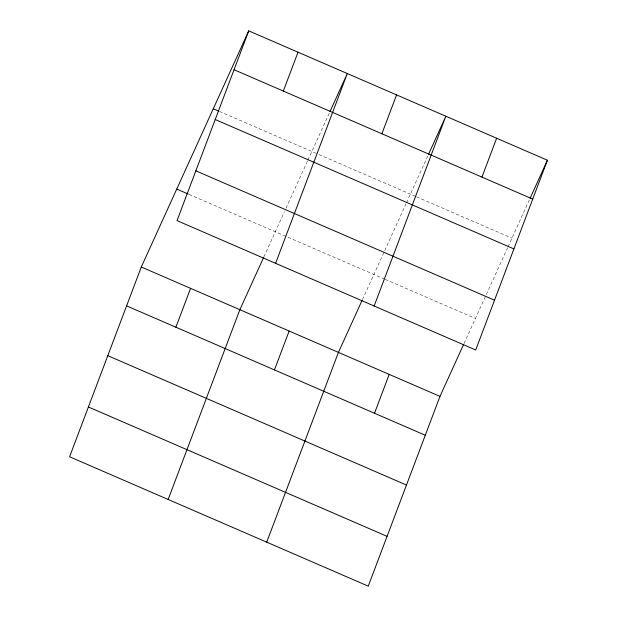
<?xml version="1.0" encoding="UTF-8"?>
<svg xmlns="http://www.w3.org/2000/svg" width="617" height="617" viewBox="0 0 617 617"><rect width="100%" height="100%" fill="white"/><g stroke="black" fill="none" stroke-linecap="round" stroke-linejoin="round"><path stroke-width="0.46" stroke-dasharray="3.08 2.31" d="M263.891 256.873L284.445 211.693M286.033 208.199L307.474 161.076M307.875 160.204L329.571 112.51M362.457 299.569L406.04 203.764M406.441 202.893L428.136 155.206M464.007 343.561L507.59 247.756M507.992 246.885L529.687 199.191M219.444 111.446L318.002 154.142M318.881 154.52L415.657 196.445M416.537 196.823L511.956 238.154M189.072 194.409L384.383 279.007M385.263 279.385L475.429 318.449"/><path stroke-width="0.93" d="M248.736 30.85L177.025 220.624L475.707 350.001L547.41 160.227L248.736 30.85L141.293 266.999L69.59 456.773L368.264 586.15L439.975 396.376L463.614 344.425M175.891 327.218L190.576 288.347M283.326 91.069L298.019 52.198M168.148 499.469L239.859 309.695L263.498 257.744M275.591 263.32L347.302 73.546L329.964 111.646M274.449 369.915L289.142 331.044M381.892 133.766L396.584 94.895M266.714 542.166L338.425 352.384L362.063 300.433M374.157 306.009L445.86 116.235L428.53 154.335M374.511 413.259L389.196 374.38M481.946 177.11L496.639 138.231M530.08 198.327L547.41 160.227M234.044 69.721L532.726 199.098M213.281 108.777L218.557 111.068M215.225 119.521L513.907 248.898M195.844 170.824L494.518 300.201M176.747 189.072L188.193 194.023M141.293 266.999L439.975 396.376M126.608 305.87L425.283 435.247M107.79 355.67L406.472 485.047M88.401 406.973L387.083 536.35"/></g></svg>
